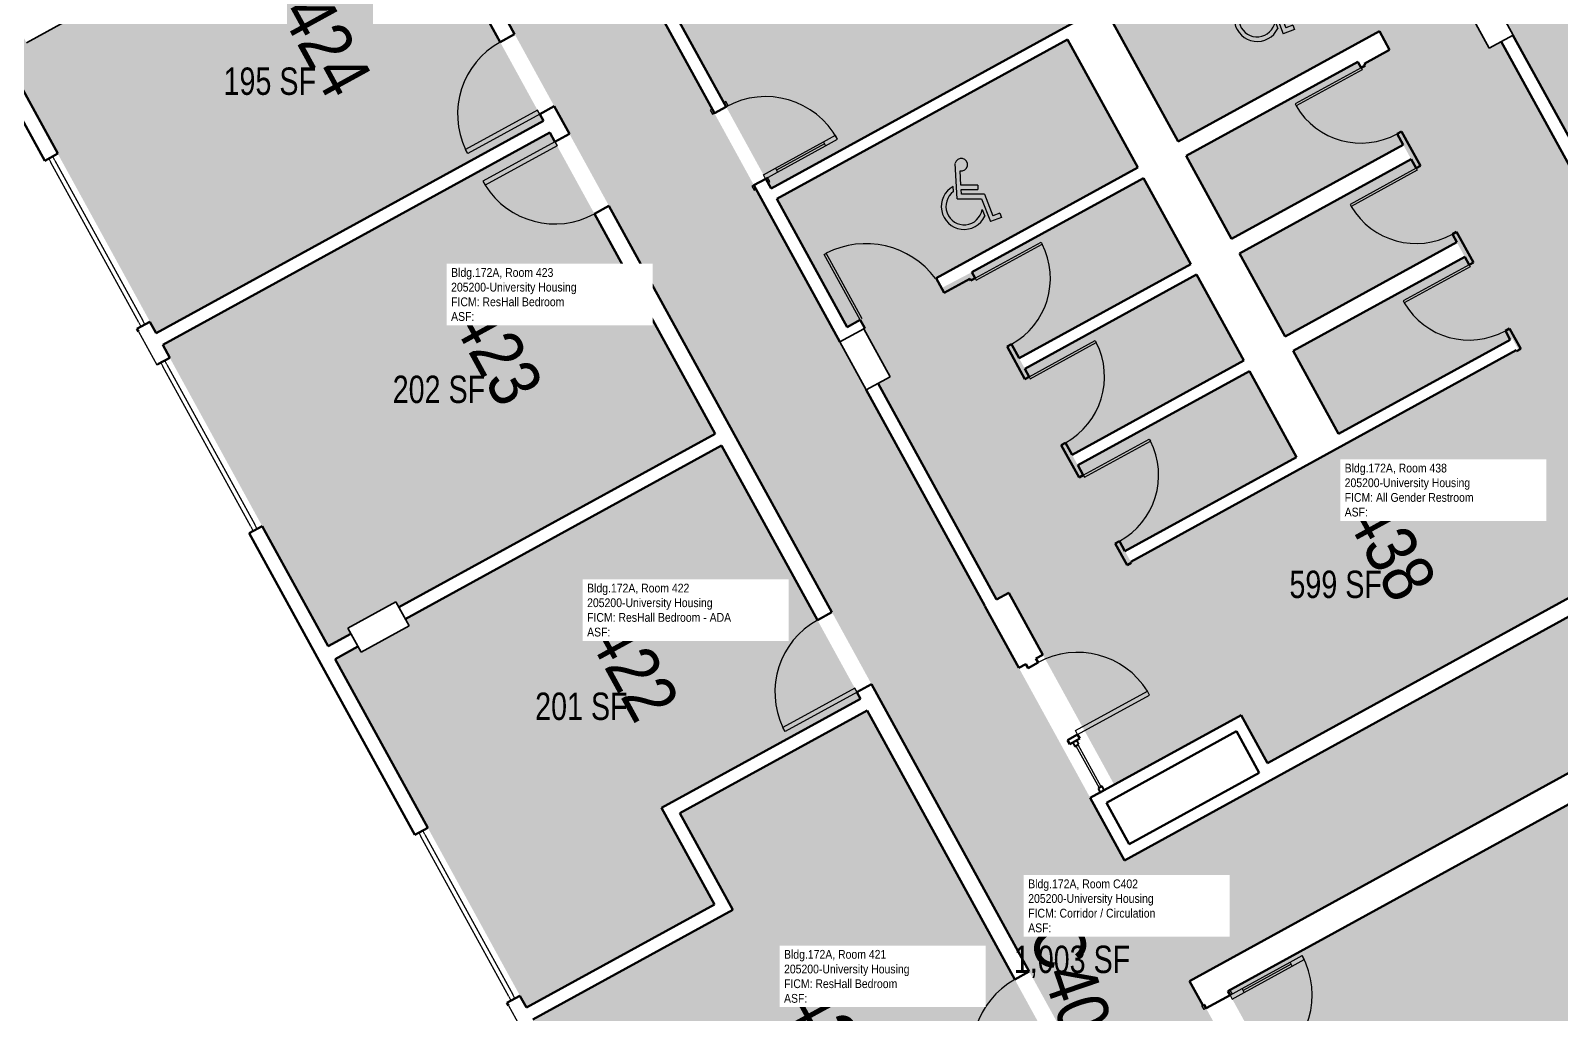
# Model space of a CAD drawing. Header units: inches. Extents: x 69231989 to 69233852, y 27661192 to 27663777.
# Drawn here: x 69232590 to 69233261, y 27661748 to 27662179 of the extents above; entities that cross this region are included whole.
import ezdxf
from ezdxf.enums import TextEntityAlignment as Align

# ---------------------------------------------------------------- set-up
doc = ezdxf.new("R2010")
doc.units = ezdxf.units.IN
doc.header["$LTSCALE"] = 100
doc.header["$MEASUREMENT"] = 0
doc.layers.get('0').update_dxf_attribs({"linetype": 'CONTINUOUS'})
for name, color, linetype in [('A-COLS', 5, 'CONTINUOUS'), ('A-DOOR', 2, 'CONTINUOUS'), ('A-GLAZ', 1, 'CONTINUOUS'), ('A-IDEN-ICON', 4, 'CONTINUOUS'), ('A-IDEN-RNUM', 7, 'CONTINUOUS'), ('A-IDEN-SNUM', 4, 'CONTINUOUS'), ('A-IDEN-VNUM', 4, 'CONTINUOUS'), ('A-WALL', 5, 'CONTINUOUS'), ('AREA-TEXT', 3, 'CONTINUOUS'), ('Rooms-Category-Color', 7, 'CONTINUOUS'), ('Rooms-College-Color', 7, 'CONTINUOUS'), ('Rooms-Department-Color', 7, 'CONTINUOUS'), ('Rooms-Division-Color', 7, 'CONTINUOUS'), ('Rooms-Information', 7, 'CONTINUOUS')]:
    doc.layers.add(name, color=color, linetype=linetype)
doc.styles.add('CP_AREA', font='arial.ttf', dxfattribs={"height": 15})
doc.styles.add('CP_ROOMSNUMBER', font='arial.ttf', dxfattribs={"height": 1})
doc.styles.add('CP_ROOMVNUMBER', font='arial.ttf', dxfattribs={"width": 0.85, "height": 0.075})

# ---------------------------------------------------------------- blocks, each defined once
blk = doc.blocks.new('CPHC')
for p, q in [((5.49, 8), (5.01, 15.77)), ((6.31, 11), (6.12, 14.1)), ((4.7, 9.57), (4.63, 10.7)), ((10, 11), (6.31, 11)), ((10, 11), (10, 10)), ((5.49, 8), (10.79, 8)), ((6.37, 10), (10, 10)), ((6.43, 9), (6.37, 10)), ((11.48, 9), (6.43, 9)), ((10.79, 8), (12.74, 2.99)), ((11.48, 9), (13.31, 4.28)), ((10.95, 5.66), (11.53, 4.17)), ((15.18, 3.93), (12.74, 2.99)), ((14.82, 4.87), (13.31, 4.28)), ((14.82, 4.87), (15.18, 3.93))]:
    blk.add_line(p, q)
for centre, radius, start, end in [((6.35, 15.46), 1.38, 260.2584, 166.6451), ((7, 6.3), 5, 118.3454, 334.8586), ((7, 6.3), 4, 125.1719, 350.8537)]:
    blk.add_arc(centre, radius, start, end)

msp = doc.modelspace()

# ---------------------------------------------------------------- hatches: boundary and pattern name
at = {"layer": 'Rooms-Category-Color', "true_color": 0xadadad}
for points in [[(69233297.85, 27661399.11), (69233195.27, 27661586.01), (69233165.35, 27661640.51), (69233103.89, 27661752.49), (69233103.36, 27661752.2), (69233097.58, 27661762.72), (69233103.37, 27661765.9), (69233376.01, 27661915.54), (69233381.38, 27661918.49), (69233387.15, 27661907.97), (69233387.04, 27661907.91), (69233475.68, 27661746.42), (69233478.24, 27661741.76), (69233478.24, 27661741.76), (69233479.69, 27661739.12), (69233574.05, 27661567.21), (69233581, 27661554.53), (69233633.72, 27661583.47), (69233617.82, 27661612.42), (69233617.84, 27661612.43), (69233587.6, 27661667.51), (69233500.45, 27661826.29), (69233436.95, 27661941.99), (69233349.79, 27662100.77), (69233286.04, 27662216.92), (69233210.73, 27662354.12), (69233134.09, 27662493.76), (69233081.48, 27662464.88), (69233087.62, 27662453.69), (69233084.99, 27662452.24), (69233103.4, 27662418.71), (69233106.05, 27662420.17), (69233115.91, 27662402.19), (69233134.35, 27662368.57), (69233134.35, 27662368.57), (69233172.68, 27662298.73), (69233170.04, 27662297.29), (69233188.45, 27662263.75), (69233191.08, 27662265.2), (69233192.4, 27662262.8), (69233192.39, 27662262.8), (69233239.34, 27662177.26), (69233291.26, 27662082.68), (69233291.53, 27662082.19), (69233291.53, 27662082.19), (69233306.45, 27662054.99), (69233337.21, 27661998.96), (69233337.48, 27661998.47), (69233338.77, 27661996.18), (69233352.51, 27661971.12), (69233288.97, 27661936.24), (69233288.97, 27661936.24), (69233133, 27661850.63), (69233069.11, 27661815.56), (69233055.34, 27661840.65), (69233053.6, 27661843.83), (69233051.06, 27661848.46), (69233023.07, 27661899.45), (69233007.9, 27661927.08), (69233007.91, 27661927.09), (69232938.1, 27662054.28), (69232910.29, 27662104.95), (69232798.1, 27662309.35), (69232745.45, 27662280.45), (69232822.17, 27662140.68), (69232897.47, 27662003.5), (69232961.22, 27661887.34), (69233048.04, 27661729.16), (69233196.6, 27661458.5), (69233196.63, 27661458.44), (69233198.68, 27661454.72), (69233228.1, 27661401.12), (69233228.1, 27661401.12), (69233232.9, 27661392.39), (69233245.1, 27661370.16)], [(69233330.03, 27661994.38), (69233298.73, 27662051.4), (69233295.66, 27662049.71), (69233281.01, 27662076.41), (69233286.38, 27662079.36), (69233234.19, 27662174.44), (69233228.9, 27662171.54), (69233217.36, 27662192.58), (69233216.87, 27662192.31), (69233214.08, 27662197.38), (69233219.86, 27662200.55), (69233189.78, 27662255.36), (69233062.49, 27662185.49), (69233092.57, 27662130.69), (69233180.77, 27662179.1), (69233185.28, 27662170.88), (69233174.17, 27662164.78), (69233174.59, 27662164.01), (69233172.73, 27662162.99), (69233171.28, 27662165.62), (69233096.06, 27662124.33), (69233116.03, 27662087.95), (69233191.25, 27662129.24), (69233194.74, 27662122.89), (69233119.52, 27662081.6), (69233139.48, 27662045.22), (69233214.71, 27662086.51), (69233218.2, 27662080.15), (69233142.97, 27662038.86), (69233162.94, 27662002.48), (69233239.1, 27662044.28), (69233241.62, 27662039.68), (69233209.13, 27662021.85), (69233103.39, 27661963.81), (69233103.63, 27661963.37), (69233071.83, 27661946.48), (69233069.3, 27661951.09), (69233144.53, 27661992.38), (69233123.84, 27662030.08), (69233048.61, 27661988.79), (69233046.08, 27661993.39), (69233121.31, 27662034.68), (69233100.63, 27662072.37), (69233025.4, 27662031.08), (69233022.87, 27662035.68), (69233098.1, 27662076.97), (69233077.41, 27662114.67), (69233002.18, 27662073.38), (69232988.93, 27662066.44), (69232986.55, 27662070.79), (69233074.88, 27662119.27), (69233044.08, 27662175.39), (69232916.7, 27662105.47), (69232947.5, 27662049.35), (69232953.19, 27662052.48), (69232955.26, 27662048.82), (69232954.88, 27662048.61), (69232966.42, 27662027.57), (69232961.07, 27662024.63), (69233013.06, 27661929.91), (69233018.42, 27661932.86), (69233033.56, 27661905.28), (69233064.6, 27661848.73), (69233120.27, 27661879.28), (69233131.81, 27661858.25), (69233283.18, 27661941.33), (69233271.65, 27661962.33)]]:
    msp.add_hatch(color=253, dxfattribs=at).paths.add_polyline_path(points)
at = {"layer": 'Rooms-Category-Color', "true_color": 0x728ef3}
for points in [[(69233014.4, 27662165.09), (69233072.32, 27662196.87), (69233014.24, 27662302.68), (69232966.13, 27662390.34), (69232807.99, 27662303.54), (69232914.17, 27662110.07)], [(69232744.26, 27662267.56), (69232671.24, 27662227.48), (69232626.5, 27662202.93), (69232624.33, 27662201.74), (69232624.31, 27662201.72), (69232622.94, 27662200.97), (69232605.64, 27662191.48), (69232608.97, 27662185.4), (69232587.93, 27662173.86), (69232584.6, 27662179.93), (69232574.63, 27662174.46), (69232644.77, 27662046.66), (69232814.4, 27662139.76)], [(69232889.7, 27662002.59), (69232817.23, 27662134.61), (69232647.6, 27662041.51), (69232720.07, 27661909.48), (69232730.04, 27661914.95), (69232730.09, 27661914.98), (69232728.78, 27661917.37), (69232746.92, 27661927.33), (69232749.77, 27661928.89), (69232751.08, 27661926.5)], [(69232953.45, 27661886.42), (69232892.52, 27661997.43), (69232753.91, 27661921.35), (69232755.54, 27661918.37), (69232734.56, 27661906.85), (69232734.5, 27661906.82), (69232733.17, 27661909.26), (69232723.2, 27661903.78), (69232807.03, 27661751.04), (69232889.45, 27661796.28), (69232866.25, 27661838.56)], [(69233376.52, 27661902.14), (69233114.41, 27661758.27), (69233173.34, 27661650.89), (69233278.32, 27661459.64), (69233540.43, 27661603.52), (69233467.78, 27661735.89)], [(69233040.28, 27661728.24), (69232956.28, 27661881.27), (69232874.23, 27661836.24), (69232897.43, 27661793.96), (69232809.86, 27661745.89), (69232870.65, 27661635.14), (69232880.62, 27661640.61), (69232879.33, 27661642.96), (69232897.52, 27661652.94), (69232900.37, 27661654.5), (69232901.66, 27661652.16)]]:
    msp.add_hatch(color=171, dxfattribs=at).paths.add_polyline_path(points)
at = {"layer": 'Rooms-College-Color', "true_color": 0xadadad}
for points in [[(69233297.85, 27661399.11), (69233195.27, 27661586.01), (69233165.35, 27661640.51), (69233103.89, 27661752.49), (69233103.36, 27661752.2), (69233097.58, 27661762.72), (69233103.37, 27661765.9), (69233376.01, 27661915.54), (69233381.38, 27661918.49), (69233387.15, 27661907.97), (69233387.04, 27661907.91), (69233475.68, 27661746.42), (69233478.24, 27661741.76), (69233478.24, 27661741.76), (69233479.69, 27661739.12), (69233574.05, 27661567.21), (69233581, 27661554.53), (69233633.72, 27661583.47), (69233617.82, 27661612.42), (69233617.84, 27661612.43), (69233587.6, 27661667.51), (69233500.45, 27661826.29), (69233436.95, 27661941.99), (69233349.79, 27662100.77), (69233286.04, 27662216.92), (69233210.73, 27662354.12), (69233134.09, 27662493.76), (69233081.48, 27662464.88), (69233087.62, 27662453.69), (69233084.99, 27662452.24), (69233103.4, 27662418.71), (69233106.05, 27662420.17), (69233115.91, 27662402.19), (69233134.35, 27662368.57), (69233134.35, 27662368.57), (69233172.68, 27662298.73), (69233170.04, 27662297.29), (69233188.45, 27662263.75), (69233191.08, 27662265.2), (69233192.4, 27662262.8), (69233192.39, 27662262.8), (69233239.34, 27662177.26), (69233291.26, 27662082.68), (69233291.53, 27662082.19), (69233291.53, 27662082.19), (69233306.45, 27662054.99), (69233337.21, 27661998.96), (69233337.48, 27661998.47), (69233338.77, 27661996.18), (69233352.51, 27661971.12), (69233288.97, 27661936.24), (69233288.97, 27661936.24), (69233133, 27661850.63), (69233069.11, 27661815.56), (69233055.34, 27661840.65), (69233053.6, 27661843.83), (69233051.06, 27661848.46), (69233023.07, 27661899.45), (69233007.9, 27661927.08), (69233007.91, 27661927.09), (69232938.1, 27662054.28), (69232910.29, 27662104.95), (69232798.1, 27662309.35), (69232745.45, 27662280.45), (69232822.17, 27662140.68), (69232897.47, 27662003.5), (69232961.22, 27661887.34), (69233048.04, 27661729.16), (69233196.6, 27661458.5), (69233196.63, 27661458.44), (69233198.68, 27661454.72), (69233228.1, 27661401.12), (69233228.1, 27661401.12), (69233232.9, 27661392.39), (69233245.1, 27661370.16)], [(69233014.4, 27662165.09), (69233072.32, 27662196.87), (69233014.24, 27662302.68), (69232966.13, 27662390.34), (69232807.99, 27662303.54), (69232914.17, 27662110.07)], [(69232744.26, 27662267.56), (69232671.24, 27662227.48), (69232626.5, 27662202.93), (69232624.33, 27662201.74), (69232624.31, 27662201.72), (69232622.94, 27662200.97), (69232605.64, 27662191.48), (69232608.97, 27662185.4), (69232587.93, 27662173.86), (69232584.6, 27662179.93), (69232574.63, 27662174.46), (69232644.77, 27662046.66), (69232814.4, 27662139.76)], [(69233330.03, 27661994.38), (69233298.73, 27662051.4), (69233295.66, 27662049.71), (69233281.01, 27662076.41), (69233286.38, 27662079.36), (69233234.19, 27662174.44), (69233228.9, 27662171.54), (69233217.36, 27662192.58), (69233216.87, 27662192.31), (69233214.08, 27662197.38), (69233219.86, 27662200.55), (69233189.78, 27662255.36), (69233062.49, 27662185.49), (69233092.57, 27662130.69), (69233180.77, 27662179.1), (69233185.28, 27662170.88), (69233174.17, 27662164.78), (69233174.59, 27662164.01), (69233172.73, 27662162.99), (69233171.28, 27662165.62), (69233096.06, 27662124.33), (69233116.03, 27662087.95), (69233191.25, 27662129.24), (69233194.74, 27662122.89), (69233119.52, 27662081.6), (69233139.48, 27662045.22), (69233214.71, 27662086.51), (69233218.2, 27662080.15), (69233142.97, 27662038.86), (69233162.94, 27662002.48), (69233239.1, 27662044.28), (69233241.62, 27662039.68), (69233209.13, 27662021.85), (69233103.39, 27661963.81), (69233103.63, 27661963.37), (69233071.83, 27661946.48), (69233069.3, 27661951.09), (69233144.53, 27661992.38), (69233123.84, 27662030.08), (69233048.61, 27661988.79), (69233046.08, 27661993.39), (69233121.31, 27662034.68), (69233100.63, 27662072.37), (69233025.4, 27662031.08), (69233022.87, 27662035.68), (69233098.1, 27662076.97), (69233077.41, 27662114.67), (69233002.18, 27662073.38), (69232988.93, 27662066.44), (69232986.55, 27662070.79), (69233074.88, 27662119.27), (69233044.08, 27662175.39), (69232916.7, 27662105.47), (69232947.5, 27662049.35), (69232953.19, 27662052.48), (69232955.26, 27662048.82), (69232954.88, 27662048.61), (69232966.42, 27662027.57), (69232961.07, 27662024.63), (69233013.06, 27661929.91), (69233018.42, 27661932.86), (69233033.56, 27661905.28), (69233064.6, 27661848.73), (69233120.27, 27661879.28), (69233131.81, 27661858.25), (69233283.18, 27661941.33), (69233271.65, 27661962.33)], [(69232889.7, 27662002.59), (69232817.23, 27662134.61), (69232647.6, 27662041.51), (69232720.07, 27661909.48), (69232730.04, 27661914.95), (69232730.09, 27661914.98), (69232728.78, 27661917.37), (69232746.92, 27661927.33), (69232749.77, 27661928.89), (69232751.08, 27661926.5)], [(69232953.45, 27661886.42), (69232892.52, 27661997.43), (69232753.91, 27661921.35), (69232755.54, 27661918.37), (69232734.56, 27661906.85), (69232734.5, 27661906.82), (69232733.17, 27661909.26), (69232723.2, 27661903.78), (69232807.03, 27661751.04), (69232889.45, 27661796.28), (69232866.25, 27661838.56)], [(69233376.52, 27661902.14), (69233114.41, 27661758.27), (69233173.34, 27661650.89), (69233278.32, 27661459.64), (69233540.43, 27661603.52), (69233467.78, 27661735.89)], [(69233040.28, 27661728.24), (69232956.28, 27661881.27), (69232874.23, 27661836.24), (69232897.43, 27661793.96), (69232809.86, 27661745.89), (69232870.65, 27661635.14), (69232880.62, 27661640.61), (69232879.33, 27661642.96), (69232897.52, 27661652.94), (69232900.37, 27661654.5), (69232901.66, 27661652.16)]]:
    msp.add_hatch(color=253, dxfattribs=at).paths.add_polyline_path(points)
at = {"layer": 'Rooms-Department-Color', "true_color": 0xacacac}
for points in [[(69233297.85, 27661399.11), (69233195.27, 27661586.01), (69233165.35, 27661640.51), (69233103.89, 27661752.49), (69233103.36, 27661752.2), (69233097.58, 27661762.72), (69233103.37, 27661765.9), (69233376.01, 27661915.54), (69233381.38, 27661918.49), (69233387.15, 27661907.97), (69233387.04, 27661907.91), (69233475.68, 27661746.42), (69233478.24, 27661741.76), (69233478.24, 27661741.76), (69233479.69, 27661739.12), (69233574.05, 27661567.21), (69233581, 27661554.53), (69233633.72, 27661583.47), (69233617.82, 27661612.42), (69233617.84, 27661612.43), (69233587.6, 27661667.51), (69233500.45, 27661826.29), (69233436.95, 27661941.99), (69233349.79, 27662100.77), (69233286.04, 27662216.92), (69233210.73, 27662354.12), (69233134.09, 27662493.76), (69233081.48, 27662464.88), (69233087.62, 27662453.69), (69233084.99, 27662452.24), (69233103.4, 27662418.71), (69233106.05, 27662420.17), (69233115.91, 27662402.19), (69233134.35, 27662368.57), (69233134.35, 27662368.57), (69233172.68, 27662298.73), (69233170.04, 27662297.29), (69233188.45, 27662263.75), (69233191.08, 27662265.2), (69233192.4, 27662262.8), (69233192.39, 27662262.8), (69233239.34, 27662177.26), (69233291.26, 27662082.68), (69233291.53, 27662082.19), (69233291.53, 27662082.19), (69233306.45, 27662054.99), (69233337.21, 27661998.96), (69233337.48, 27661998.47), (69233338.77, 27661996.18), (69233352.51, 27661971.12), (69233288.97, 27661936.24), (69233288.97, 27661936.24), (69233133, 27661850.63), (69233069.11, 27661815.56), (69233055.34, 27661840.65), (69233053.6, 27661843.83), (69233051.06, 27661848.46), (69233023.07, 27661899.45), (69233007.9, 27661927.08), (69233007.91, 27661927.09), (69232938.1, 27662054.28), (69232910.29, 27662104.95), (69232798.1, 27662309.35), (69232745.45, 27662280.45), (69232822.17, 27662140.68), (69232897.47, 27662003.5), (69232961.22, 27661887.34), (69233048.04, 27661729.16), (69233196.6, 27661458.5), (69233196.63, 27661458.44), (69233198.68, 27661454.72), (69233228.1, 27661401.12), (69233228.1, 27661401.12), (69233232.9, 27661392.39), (69233245.1, 27661370.16)], [(69233330.03, 27661994.38), (69233298.73, 27662051.4), (69233295.66, 27662049.71), (69233281.01, 27662076.41), (69233286.38, 27662079.36), (69233234.19, 27662174.44), (69233228.9, 27662171.54), (69233217.36, 27662192.58), (69233216.87, 27662192.31), (69233214.08, 27662197.38), (69233219.86, 27662200.55), (69233189.78, 27662255.36), (69233062.49, 27662185.49), (69233092.57, 27662130.69), (69233180.77, 27662179.1), (69233185.28, 27662170.88), (69233174.17, 27662164.78), (69233174.59, 27662164.01), (69233172.73, 27662162.99), (69233171.28, 27662165.62), (69233096.06, 27662124.33), (69233116.03, 27662087.95), (69233191.25, 27662129.24), (69233194.74, 27662122.89), (69233119.52, 27662081.6), (69233139.48, 27662045.22), (69233214.71, 27662086.51), (69233218.2, 27662080.15), (69233142.97, 27662038.86), (69233162.94, 27662002.48), (69233239.1, 27662044.28), (69233241.62, 27662039.68), (69233209.13, 27662021.85), (69233103.39, 27661963.81), (69233103.63, 27661963.37), (69233071.83, 27661946.48), (69233069.3, 27661951.09), (69233144.53, 27661992.38), (69233123.84, 27662030.08), (69233048.61, 27661988.79), (69233046.08, 27661993.39), (69233121.31, 27662034.68), (69233100.63, 27662072.37), (69233025.4, 27662031.08), (69233022.87, 27662035.68), (69233098.1, 27662076.97), (69233077.41, 27662114.67), (69233002.18, 27662073.38), (69232988.93, 27662066.44), (69232986.55, 27662070.79), (69233074.88, 27662119.27), (69233044.08, 27662175.39), (69232916.7, 27662105.47), (69232947.5, 27662049.35), (69232953.19, 27662052.48), (69232955.26, 27662048.82), (69232954.88, 27662048.61), (69232966.42, 27662027.57), (69232961.07, 27662024.63), (69233013.06, 27661929.91), (69233018.42, 27661932.86), (69233033.56, 27661905.28), (69233064.6, 27661848.73), (69233120.27, 27661879.28), (69233131.81, 27661858.25), (69233283.18, 27661941.33), (69233271.65, 27661962.33)]]:
    msp.add_hatch(color=253, dxfattribs=at).paths.add_polyline_path(points)
at = {"layer": 'Rooms-Department-Color', "true_color": 0x604aed}
for points in [[(69233014.4, 27662165.09), (69233072.32, 27662196.87), (69233014.24, 27662302.68), (69232966.13, 27662390.34), (69232807.99, 27662303.54), (69232914.17, 27662110.07)], [(69232744.26, 27662267.56), (69232671.24, 27662227.48), (69232626.5, 27662202.93), (69232624.33, 27662201.74), (69232624.31, 27662201.72), (69232622.94, 27662200.97), (69232605.64, 27662191.48), (69232608.97, 27662185.4), (69232587.93, 27662173.86), (69232584.6, 27662179.93), (69232574.63, 27662174.46), (69232644.77, 27662046.66), (69232814.4, 27662139.76)], [(69232889.7, 27662002.59), (69232817.23, 27662134.61), (69232647.6, 27662041.51), (69232720.07, 27661909.48), (69232730.04, 27661914.95), (69232730.09, 27661914.98), (69232728.78, 27661917.37), (69232746.92, 27661927.33), (69232749.77, 27661928.89), (69232751.08, 27661926.5)], [(69232953.45, 27661886.42), (69232892.52, 27661997.43), (69232753.91, 27661921.35), (69232755.54, 27661918.37), (69232734.56, 27661906.85), (69232734.5, 27661906.82), (69232733.17, 27661909.26), (69232723.2, 27661903.78), (69232807.03, 27661751.04), (69232889.45, 27661796.28), (69232866.25, 27661838.56)], [(69233376.52, 27661902.14), (69233114.41, 27661758.27), (69233173.34, 27661650.89), (69233278.32, 27661459.64), (69233540.43, 27661603.52), (69233467.78, 27661735.89)], [(69233040.28, 27661728.24), (69232956.28, 27661881.27), (69232874.23, 27661836.24), (69232897.43, 27661793.96), (69232809.86, 27661745.89), (69232870.65, 27661635.14), (69232880.62, 27661640.61), (69232879.33, 27661642.96), (69232897.52, 27661652.94), (69232900.37, 27661654.5), (69232901.66, 27661652.16)]]:
    msp.add_hatch(color=173, dxfattribs=at).paths.add_polyline_path(points)
at = {"layer": 'Rooms-Division-Color', "true_color": 0xadadad}
for points in [[(69233297.85, 27661399.11), (69233195.27, 27661586.01), (69233165.35, 27661640.51), (69233103.89, 27661752.49), (69233103.36, 27661752.2), (69233097.58, 27661762.72), (69233103.37, 27661765.9), (69233376.01, 27661915.54), (69233381.38, 27661918.49), (69233387.15, 27661907.97), (69233387.04, 27661907.91), (69233475.68, 27661746.42), (69233478.24, 27661741.76), (69233478.24, 27661741.76), (69233479.69, 27661739.12), (69233574.05, 27661567.21), (69233581, 27661554.53), (69233633.72, 27661583.47), (69233617.82, 27661612.42), (69233617.84, 27661612.43), (69233587.6, 27661667.51), (69233500.45, 27661826.29), (69233436.95, 27661941.99), (69233349.79, 27662100.77), (69233286.04, 27662216.92), (69233210.73, 27662354.12), (69233134.09, 27662493.76), (69233081.48, 27662464.88), (69233087.62, 27662453.69), (69233084.99, 27662452.24), (69233103.4, 27662418.71), (69233106.05, 27662420.17), (69233115.91, 27662402.19), (69233134.35, 27662368.57), (69233134.35, 27662368.57), (69233172.68, 27662298.73), (69233170.04, 27662297.29), (69233188.45, 27662263.75), (69233191.08, 27662265.2), (69233192.4, 27662262.8), (69233192.39, 27662262.8), (69233239.34, 27662177.26), (69233291.26, 27662082.68), (69233291.53, 27662082.19), (69233291.53, 27662082.19), (69233306.45, 27662054.99), (69233337.21, 27661998.96), (69233337.48, 27661998.47), (69233338.77, 27661996.18), (69233352.51, 27661971.12), (69233288.97, 27661936.24), (69233288.97, 27661936.24), (69233133, 27661850.63), (69233069.11, 27661815.56), (69233055.34, 27661840.65), (69233053.6, 27661843.83), (69233051.06, 27661848.46), (69233023.07, 27661899.45), (69233007.9, 27661927.08), (69233007.91, 27661927.09), (69232938.1, 27662054.28), (69232910.29, 27662104.95), (69232798.1, 27662309.35), (69232745.45, 27662280.45), (69232822.17, 27662140.68), (69232897.47, 27662003.5), (69232961.22, 27661887.34), (69233048.04, 27661729.16), (69233196.6, 27661458.5), (69233196.63, 27661458.44), (69233198.68, 27661454.72), (69233228.1, 27661401.12), (69233228.1, 27661401.12), (69233232.9, 27661392.39), (69233245.1, 27661370.16)], [(69233330.03, 27661994.38), (69233298.73, 27662051.4), (69233295.66, 27662049.71), (69233281.01, 27662076.41), (69233286.38, 27662079.36), (69233234.19, 27662174.44), (69233228.9, 27662171.54), (69233217.36, 27662192.58), (69233216.87, 27662192.31), (69233214.08, 27662197.38), (69233219.86, 27662200.55), (69233189.78, 27662255.36), (69233062.49, 27662185.49), (69233092.57, 27662130.69), (69233180.77, 27662179.1), (69233185.28, 27662170.88), (69233174.17, 27662164.78), (69233174.59, 27662164.01), (69233172.73, 27662162.99), (69233171.28, 27662165.62), (69233096.06, 27662124.33), (69233116.03, 27662087.95), (69233191.25, 27662129.24), (69233194.74, 27662122.89), (69233119.52, 27662081.6), (69233139.48, 27662045.22), (69233214.71, 27662086.51), (69233218.2, 27662080.15), (69233142.97, 27662038.86), (69233162.94, 27662002.48), (69233239.1, 27662044.28), (69233241.62, 27662039.68), (69233209.13, 27662021.85), (69233103.39, 27661963.81), (69233103.63, 27661963.37), (69233071.83, 27661946.48), (69233069.3, 27661951.09), (69233144.53, 27661992.38), (69233123.84, 27662030.08), (69233048.61, 27661988.79), (69233046.08, 27661993.39), (69233121.31, 27662034.68), (69233100.63, 27662072.37), (69233025.4, 27662031.08), (69233022.87, 27662035.68), (69233098.1, 27662076.97), (69233077.41, 27662114.67), (69233002.18, 27662073.38), (69232988.93, 27662066.44), (69232986.55, 27662070.79), (69233074.88, 27662119.27), (69233044.08, 27662175.39), (69232916.7, 27662105.47), (69232947.5, 27662049.35), (69232953.19, 27662052.48), (69232955.26, 27662048.82), (69232954.88, 27662048.61), (69232966.42, 27662027.57), (69232961.07, 27662024.63), (69233013.06, 27661929.91), (69233018.42, 27661932.86), (69233033.56, 27661905.28), (69233064.6, 27661848.73), (69233120.27, 27661879.28), (69233131.81, 27661858.25), (69233283.18, 27661941.33), (69233271.65, 27661962.33)]]:
    msp.add_hatch(color=253, dxfattribs=at).paths.add_polyline_path(points)
at = {"layer": 'Rooms-Division-Color', "true_color": 0x604aed}
for points in [[(69233014.4, 27662165.09), (69233072.32, 27662196.87), (69233014.24, 27662302.68), (69232966.13, 27662390.34), (69232807.99, 27662303.54), (69232914.17, 27662110.07)], [(69232744.26, 27662267.56), (69232671.24, 27662227.48), (69232626.5, 27662202.93), (69232624.33, 27662201.74), (69232624.31, 27662201.72), (69232622.94, 27662200.97), (69232605.64, 27662191.48), (69232608.97, 27662185.4), (69232587.93, 27662173.86), (69232584.6, 27662179.93), (69232574.63, 27662174.46), (69232644.77, 27662046.66), (69232814.4, 27662139.76)], [(69232889.7, 27662002.59), (69232817.23, 27662134.61), (69232647.6, 27662041.51), (69232720.07, 27661909.48), (69232730.04, 27661914.95), (69232730.09, 27661914.98), (69232728.78, 27661917.37), (69232746.92, 27661927.33), (69232749.77, 27661928.89), (69232751.08, 27661926.5)], [(69232953.45, 27661886.42), (69232892.52, 27661997.43), (69232753.91, 27661921.35), (69232755.54, 27661918.37), (69232734.56, 27661906.85), (69232734.5, 27661906.82), (69232733.17, 27661909.26), (69232723.2, 27661903.78), (69232807.03, 27661751.04), (69232889.45, 27661796.28), (69232866.25, 27661838.56)], [(69233376.52, 27661902.14), (69233114.41, 27661758.27), (69233173.34, 27661650.89), (69233278.32, 27661459.64), (69233540.43, 27661603.52), (69233467.78, 27661735.89)], [(69233040.28, 27661728.24), (69232956.28, 27661881.27), (69232874.23, 27661836.24), (69232897.43, 27661793.96), (69232809.86, 27661745.89), (69232870.65, 27661635.14), (69232880.62, 27661640.61), (69232879.33, 27661642.96), (69232897.52, 27661652.94), (69232900.37, 27661654.5), (69232901.66, 27661652.16)]]:
    msp.add_hatch(color=173, dxfattribs=at).paths.add_polyline_path(points)

# ---------------------------------------------------------------- linework, layer by layer
at = {"layer": 'A-COLS', "lineweight": 35}
for p, q in [((69233227.88, 27662198.35), (69233239.42, 27662177.31)), ((69233228.9, 27662171.54), (69233217.36, 27662192.58)), ((69232608.97, 27662185.4), (69232587.93, 27662173.86)), ((69233239.42, 27662177.31), (69233228.9, 27662171.54)), ((69232944.36, 27662042.84), (69232954.88, 27662048.61)), ((69232954.88, 27662048.61), (69232966.42, 27662027.57)), ((69232955.9, 27662021.8), (69232944.36, 27662042.84)), ((69232966.42, 27662027.57), (69232955.9, 27662021.8)), ((69232728.73, 27661917.34), (69232749.77, 27661928.89)), ((69232749.77, 27661928.89), (69232755.54, 27661918.37)), ((69232734.5, 27661906.82), (69232728.73, 27661917.34)), ((69232755.54, 27661918.37), (69232734.5, 27661906.82))]:
    msp.add_line(p, q, dxfattribs=at)
at = {"layer": 'A-DOOR'}
for p, q in [((69233172.73, 27662162.99), (69233143.81, 27662147.12)), ((69233173.21, 27662162.12), (69233144.29, 27662146.24)), ((69233172.73, 27662162.99), (69233173.21, 27662162.12)), ((69232894.41, 27662148.14), (69232893.54, 27662147.66)), ((69232895.38, 27662146.38), (69232894.41, 27662148.14)), ((69232811.85, 27662144.42), (69232780.34, 27662127.12)), ((69232812.81, 27662142.66), (69232781.3, 27662125.37)), ((69232812.81, 27662142.66), (69232811.85, 27662144.42)), ((69232888.39, 27662144.83), (69232887.51, 27662144.35)), ((69232887.51, 27662144.35), (69232888.47, 27662142.59)), ((69232888.47, 27662142.59), (69232889.35, 27662143.08)), ((69232894.5, 27662145.9), (69232895.38, 27662146.38)), ((69233143.81, 27662147.12), (69233144.29, 27662146.24)), ((69232819.45, 27662130.56), (69232787.94, 27662113.26)), ((69232820.42, 27662128.81), (69232788.91, 27662111.51)), ((69232819.45, 27662130.56), (69232820.42, 27662128.81)), ((69232916.12, 27662118.98), (69232937.16, 27662130.53)), ((69232937.64, 27662129.66), (69232916.6, 27662118.11)), ((69232917.08, 27662117.23), (69232938.12, 27662128.78)), ((69232937.16, 27662130.53), (69232942.42, 27662133.42)), ((69232937.16, 27662130.53), (69232938.12, 27662128.78)), ((69232938.12, 27662128.78), (69232943.38, 27662131.67)), ((69232943.38, 27662131.67), (69232942.42, 27662133.42)), ((69232781.3, 27662125.37), (69232780.34, 27662127.12)), ((69232910.86, 27662116.1), (69232916.12, 27662118.98)), ((69232911.82, 27662114.34), (69232910.86, 27662116.1)), ((69232911.82, 27662114.34), (69232917.08, 27662117.23)), ((69232912.7, 27662114.82), (69232911.82, 27662114.34)), ((69232913.66, 27662113.07), (69232912.7, 27662114.82)), ((69232916.12, 27662118.98), (69232917.08, 27662117.23)), ((69233196.9, 27662118.94), (69233167.99, 27662103.07)), ((69233197.39, 27662118.06), (69233168.47, 27662102.19)), ((69233196.9, 27662118.94), (69233197.39, 27662118.06)), ((69232787.94, 27662113.26), (69232788.91, 27662111.51)), ((69232906.67, 27662111.52), (69232905.79, 27662111.04)), ((69232905.79, 27662111.04), (69232906.76, 27662109.28)), ((69232906.76, 27662109.28), (69232907.63, 27662109.76)), ((69232912.78, 27662112.59), (69232913.66, 27662113.07)), ((69233167.99, 27662103.07), (69233168.47, 27662102.19)), ((69232937.49, 27662081.2), (69232938.36, 27662081.68)), ((69232953.24, 27662052.5), (69232937.49, 27662081.2)), ((69232954.12, 27662052.98), (69232938.36, 27662081.68)), ((69233003.62, 27662070.75), (69233032.54, 27662086.62)), ((69233004.11, 27662069.87), (69233033.02, 27662085.74)), ((69233032.54, 27662086.62), (69233033.02, 27662085.74)), ((69233220.12, 27662076.64), (69233191.21, 27662060.77)), ((69233220.6, 27662075.77), (69233191.69, 27662059.9)), ((69233220.12, 27662076.64), (69233220.6, 27662075.77)), ((69233003.62, 27662070.75), (69233004.11, 27662069.87)), ((69233191.21, 27662060.77), (69233191.69, 27662059.9)), ((69233027.32, 27662027.57), (69233056.24, 27662043.44)), ((69233027.8, 27662026.7), (69233056.72, 27662042.57)), ((69233056.24, 27662043.44), (69233056.72, 27662042.57)), ((69233027.32, 27662027.57), (69233027.8, 27662026.7)), ((69233051.02, 27661984.4), (69233079.93, 27662000.27)), ((69233079.93, 27662000.27), (69233080.42, 27661999.39)), ((69233051.5, 27661983.52), (69233080.42, 27661999.39)), ((69233051.02, 27661984.4), (69233051.5, 27661983.52)), ((69232950.9, 27661891.08), (69232919.39, 27661873.78)), ((69232951.86, 27661889.33), (69232920.35, 27661872.03)), ((69232951.86, 27661889.33), (69232950.9, 27661891.08)), ((69233047.58, 27661872.49), (69233079.1, 27661889.77)), ((69233048.55, 27661870.74), (69233080.07, 27661888.01)), ((69233080.07, 27661888.01), (69233079.1, 27661889.77)), ((69232920.35, 27661872.03), (69232919.39, 27661873.78)), ((69233048.55, 27661870.74), (69233047.58, 27661872.49)), ((69233141.66, 27661770.97), (69233146.92, 27661773.85)), ((69233142.62, 27661769.21), (69233147.88, 27661772.1)), ((69233146.92, 27661773.85), (69233147.88, 27661772.1)), ((69233120.62, 27661759.42), (69233141.66, 27661770.97)), ((69233142.14, 27661770.09), (69233121.1, 27661758.54)), ((69233121.58, 27661757.67), (69233142.62, 27661769.21)), ((69233142.62, 27661769.21), (69233141.66, 27661770.97)), ((69233115.28, 27661758.75), (69233116.24, 27661757.01)), ((69233115.36, 27661756.53), (69233120.62, 27661759.42)), ((69233121.58, 27661757.67), (69233120.62, 27661759.42)), ((69233103, 27661752.03), (69233103.76, 27661752.45)), ((69233103.96, 27661750.28), (69233103, 27661752.03)), ((69233116.24, 27661757.01), (69233115.36, 27661756.53)), ((69233115.36, 27661756.53), (69233116.32, 27661754.78)), ((69233116.32, 27661754.78), (69233121.58, 27661757.67)), ((69233104.84, 27661750.76), (69233103.96, 27661750.28))]:
    msp.add_line(p, q, dxfattribs=at)
at = {"layer": 'A-DOOR', "lineweight": 25}
for centre, radius, start, end in [((69232812.81, 27662142.66), 36, 118.76132, 205.57658), ((69232911.82, 27662114.34), 36, 28.76132, 118.76132), ((69233172.73, 27662162.99), 33, 210.49782, 298.76132), ((69232819.45, 27662130.56), 36, 211.94606, 298.76132), ((69233196.9, 27662118.94), 33, 210.49782, 298.76132), ((69232955.77, 27662047.9), 38, 36.70856, 117.25336), ((69233003.62, 27662070.75), 33, 298.76132, 27.02482), ((69232955.77, 27662047.9), 38, 28.76132, 29.98222), ((69233220.12, 27662076.64), 33, 210.49782, 298.76132), ((69233027.32, 27662027.57), 33, 298.76132, 27.02482), ((69233051.02, 27661984.4), 33, 298.76132, 27.02482), ((69232951.86, 27661889.33), 36, 118.76132, 205.57658), ((69233048.55, 27661870.74), 36, 31.91129, 118.72655), ((69233115.36, 27661756.53), 36, 298.76132, 28.76132), ((69233038.35, 27661731.75), 36, 118.76132, 205.57658)]:
    msp.add_arc(centre, radius, start, end, dxfattribs=at)
at = {"layer": 'A-GLAZ'}
for p, q in [((69232597.65, 27662123.17), (69232598.61, 27662121.42)), ((69232608.23, 27662103.89), (69232598.61, 27662121.42)), ((69232600.36, 27662122.38), (69232599.4, 27662124.13)), ((69232600.36, 27662122.38), (69232609.98, 27662104.85)), ((69232627.48, 27662068.82), (69232608.23, 27662103.89)), ((69232609.98, 27662104.85), (69232629.23, 27662069.78)), ((69232637.1, 27662051.29), (69232627.48, 27662068.82)), ((69232629.23, 27662069.78), (69232638.85, 27662052.25)), ((69232637.1, 27662051.29), (69232638.06, 27662049.53)), ((69232639.82, 27662050.5), (69232638.85, 27662052.25)), ((69232646.72, 27662033.75), (69232647.69, 27662032)), ((69232649.44, 27662032.96), (69232648.48, 27662034.72)), ((69232657.31, 27662014.47), (69232647.69, 27662032)), ((69232649.44, 27662032.96), (69232659.06, 27662015.43)), ((69232676.56, 27661979.4), (69232657.31, 27662014.47)), ((69232659.06, 27662015.43), (69232678.31, 27661980.36)), ((69232678.31, 27661980.36), (69232687.93, 27661962.83)), ((69232686.18, 27661961.87), (69232676.56, 27661979.4)), ((69232686.18, 27661961.87), (69232687.14, 27661960.12)), ((69232688.89, 27661961.08), (69232687.93, 27661962.83)), ((69233048.71, 27661866.25), (69233047.83, 27661865.77)), ((69233047.83, 27661865.77), (69233057.94, 27661847.35)), ((69233058.82, 27661847.83), (69233048.71, 27661866.25)), ((69233057.94, 27661847.35), (69233058.82, 27661847.83)), ((69232759.79, 27661827.75), (69232760.76, 27661826)), ((69232770.38, 27661808.47), (69232760.76, 27661826)), ((69232762.51, 27661826.96), (69232761.55, 27661828.72)), ((69232762.51, 27661826.96), (69232772.13, 27661809.43)), ((69232789.62, 27661773.4), (69232770.38, 27661808.47)), ((69232772.13, 27661809.43), (69232791.38, 27661774.36)), ((69232799.25, 27661755.87), (69232789.62, 27661773.4)), ((69232791.38, 27661774.36), (69232801, 27661756.83)), ((69232799.25, 27661755.87), (69232800.21, 27661754.12)), ((69232801.96, 27661755.08), (69232801, 27661756.83))]:
    msp.add_line(p, q, dxfattribs=at)
at = {"layer": 'A-GLAZ', "lineweight": 40, "extrusion": (0, 0, -1)}
for p, q in [((69233048.18, 27661868.25), (69233046.43, 27661867.28)), ((69233046.43, 27661867.28), (69233047.39, 27661865.53)), ((69233047.39, 27661865.53), (69233049.14, 27661866.49)), ((69233049.14, 27661866.49), (69233048.18, 27661868.25)), ((69233059.25, 27661848.07), (69233057.5, 27661847.11)), ((69233057.5, 27661847.11), (69233058.46, 27661845.36)), ((69233058.46, 27661845.36), (69233060.22, 27661846.32)), ((69233060.22, 27661846.32), (69233059.25, 27661848.07))]:
    msp.add_line(p, q, dxfattribs=at)
at = {"layer": 'A-WALL', "lineweight": 50}
for p, q in [((69232798.02, 27662309.48), (69232889.36, 27662143.08)), ((69232894.51, 27662145.91), (69232807.99, 27662303.54)), ((69232801.82, 27662177.75), (69232745.38, 27662280.58)), ((69232744.26, 27662267.56), (69232795.47, 27662174.26)), ((69233072.32, 27662196.87), (69232914.17, 27662110.07)), ((69232563.16, 27662181.85), (69232595.89, 27662122.21)), ((69233092.57, 27662130.69), (69233062.49, 27662185.49)), ((69232601.59, 27662125.34), (69232574.63, 27662174.46)), ((69232795.47, 27662174.26), (69232801.82, 27662177.75)), ((69232916.7, 27662105.47), (69233044.08, 27662175.39)), ((69233044.08, 27662175.39), (69233074.88, 27662119.27)), ((69233180.77, 27662179.1), (69233092.57, 27662130.69)), ((69233185.28, 27662170.88), (69233180.77, 27662179.1)), ((69233234.19, 27662174.44), (69233286.38, 27662079.36)), ((69233291.53, 27662082.19), (69233239.34, 27662177.26)), ((69233174.17, 27662164.78), (69233185.28, 27662170.88)), ((69233171.28, 27662165.62), (69233096.06, 27662124.33)), ((69233171.28, 27662165.62), (69233172.73, 27662162.99)), ((69233172.73, 27662162.99), (69233174.59, 27662164.01)), ((69233174.59, 27662164.01), (69233174.17, 27662164.78)), ((69232819.15, 27662146.19), (69232812.79, 27662142.7)), ((69232812.79, 27662142.7), (69232814.4, 27662139.76)), ((69232825.79, 27662134.08), (69232819.15, 27662146.19)), ((69232889.36, 27662143.08), (69232894.51, 27662145.91)), ((69232814.4, 27662139.76), (69232644.77, 27662046.66)), ((69232647.6, 27662041.51), (69232817.23, 27662134.61)), ((69232817.23, 27662134.61), (69232819.44, 27662130.59)), ((69232819.44, 27662130.59), (69232825.79, 27662134.08)), ((69233190.47, 27662135.09), (69233188.6, 27662134.06)), ((69233188.6, 27662134.06), (69233191.25, 27662129.24)), ((69233198.77, 27662119.96), (69233190.47, 27662135.09)), ((69233191.25, 27662129.24), (69233116.03, 27662087.95)), ((69232595.89, 27662122.21), (69232601.59, 27662125.34)), ((69233116.03, 27662087.95), (69233096.06, 27662124.33)), ((69233119.52, 27662081.6), (69233194.74, 27662122.89)), ((69233194.74, 27662122.89), (69233196.9, 27662118.94)), ((69232911.83, 27662114.35), (69232906.68, 27662111.52)), ((69232914.17, 27662110.07), (69232911.83, 27662114.35)), ((69233074.88, 27662119.27), (69232986.51, 27662070.76)), ((69233002.18, 27662073.38), (69233077.41, 27662114.67)), ((69233077.41, 27662114.67), (69233098.1, 27662076.97)), ((69233196.9, 27662118.94), (69233198.77, 27662119.96)), ((69232906.68, 27662111.52), (69232944.37, 27662042.85)), ((69232843.11, 27662102.52), (69232836.76, 27662099.04)), ((69232940.88, 27661924.41), (69232843.11, 27662102.52)), ((69232947.5, 27662049.35), (69232916.7, 27662105.47)), ((69232836.76, 27662099.04), (69232889.7, 27662002.59)), ((69233214.65, 27662091.03), (69233212.78, 27662090.01)), ((69233212.78, 27662090.01), (69233214.71, 27662086.51)), ((69233221.98, 27662077.67), (69233214.65, 27662091.03)), ((69233139.48, 27662045.22), (69233119.52, 27662081.6)), ((69233214.71, 27662086.51), (69233139.48, 27662045.22)), ((69233098.1, 27662076.97), (69233022.87, 27662035.68)), ((69233142.97, 27662038.86), (69233218.2, 27662080.15)), ((69233218.2, 27662080.15), (69233220.12, 27662076.64)), ((69233220.12, 27662076.64), (69233221.98, 27662077.67)), ((69232986.55, 27662070.79), (69232990.1, 27662064.32)), ((69232990.1, 27662064.32), (69233001.34, 27662070.49)), ((69233001.34, 27662070.49), (69233001.76, 27662069.72)), ((69233001.76, 27662069.72), (69233003.62, 27662070.75)), ((69233003.62, 27662070.75), (69233002.18, 27662073.38)), ((69233025.4, 27662031.08), (69233100.63, 27662072.37)), ((69233100.63, 27662072.37), (69233121.31, 27662034.68)), ((69232642.01, 27662051.7), (69232636.31, 27662048.57)), ((69232636.31, 27662048.57), (69232636.97, 27662047.37)), ((69232644.77, 27662046.66), (69232642.01, 27662051.7)), ((69232953.19, 27662052.48), (69232947.5, 27662049.35)), ((69232955.26, 27662048.82), (69232953.24, 27662052.5)), ((69232954.88, 27662048.61), (69232955.26, 27662048.82)), ((69233237.86, 27662048.74), (69233236, 27662047.71)), ((69233236, 27662047.71), (69233238.16, 27662043.77)), ((69233242.79, 27662039.76), (69233237.86, 27662048.74)), ((69232650.67, 27662035.92), (69232647.6, 27662041.51)), ((69233019.5, 27662041.82), (69233017.64, 27662040.79)), ((69233017.64, 27662040.79), (69233025.46, 27662026.55)), ((69233022.87, 27662035.68), (69233019.5, 27662041.82)), ((69233238.16, 27662043.77), (69233162.94, 27662002.48)), ((69232645.46, 27662033.06), (69232650.67, 27662035.92)), ((69233121.31, 27662034.68), (69233046.08, 27661993.39)), ((69233071.83, 27661946.48), (69233240.69, 27662039.17)), ((69233162.94, 27662002.48), (69233142.97, 27662038.86)), ((69233240.69, 27662039.17), (69233240.93, 27662038.74)), ((69233240.93, 27662038.74), (69233242.79, 27662039.76)), ((69233027.32, 27662027.57), (69233025.4, 27662031.08)), ((69233025.46, 27662026.55), (69233027.32, 27662027.57)), ((69233048.61, 27661988.79), (69233123.84, 27662030.08)), ((69233123.84, 27662030.08), (69233144.53, 27661992.38)), ((69232955.92, 27662021.81), (69233007.91, 27661927.09)), ((69233013.06, 27661929.91), (69232961.07, 27662024.63)), ((69232889.7, 27662002.59), (69232751.08, 27661926.5)), ((69232753.91, 27661921.35), (69232892.52, 27661997.43)), ((69232892.52, 27661997.43), (69232934.52, 27661920.92)), ((69233043.2, 27661998.64), (69233041.34, 27661997.62)), ((69233041.34, 27661997.62), (69233049.16, 27661983.38)), ((69233046.08, 27661993.39), (69233043.2, 27661998.64)), ((69233051.02, 27661984.4), (69233048.61, 27661988.79)), ((69233144.53, 27661992.38), (69233069.3, 27661951.09)), ((69233049.16, 27661983.38), (69233051.02, 27661984.4)), ((69232691.21, 27661962.06), (69232685.51, 27661958.94)), ((69232720.07, 27661909.48), (69232691.21, 27661962.06)), ((69232685.51, 27661958.94), (69232728.42, 27661880.76)), ((69233066.9, 27661955.47), (69233065.03, 27661954.45)), ((69233065.03, 27661954.45), (69233070.21, 27661945.03)), ((69233069.3, 27661951.09), (69233066.9, 27661955.47)), ((69233072.07, 27661946.05), (69233071.83, 27661946.48)), ((69233070.21, 27661945.03), (69233072.07, 27661946.05)), ((69233283.18, 27661941.33), (69233131.81, 27661858.25)), ((69233018.42, 27661932.86), (69233013.06, 27661929.91)), ((69233033.32, 27661905.72), (69233018.42, 27661932.86)), ((69233069.11, 27661815.56), (69233286.67, 27661934.98)), ((69233007.9, 27661927.08), (69233022.8, 27661899.94)), ((69232934.52, 27661920.92), (69232940.88, 27661924.41)), ((69232730.04, 27661914.95), (69232720.07, 27661909.48)), ((69233381.38, 27661918.49), (69233097.58, 27661762.72)), ((69232723.2, 27661903.78), (69232733.17, 27661909.26)), ((69232763.74, 27661829.92), (69232723.2, 27661903.78)), ((69233022.8, 27661899.94), (69233025.87, 27661901.63)), ((69233025.87, 27661901.63), (69233026.83, 27661899.87)), ((69233026.83, 27661899.87), (69233031.21, 27661902.28)), ((69233030.25, 27661904.03), (69233033.32, 27661905.72)), ((69233031.21, 27661902.28), (69233030.25, 27661904.03)), ((69233114.41, 27661758.27), (69233376.52, 27661902.14)), ((69232958.2, 27661892.85), (69232951.84, 27661889.36)), ((69233027.36, 27661766.83), (69232958.2, 27661892.85)), ((69232953.45, 27661886.42), (69232866.25, 27661838.56)), ((69232951.84, 27661889.36), (69232953.45, 27661886.42)), ((69232728.42, 27661880.76), (69232758.04, 27661826.79)), ((69232874.23, 27661836.24), (69232956.28, 27661881.27)), ((69232956.28, 27661881.27), (69233021.01, 27661763.34)), ((69233120.27, 27661879.28), (69233054.08, 27661842.95)), ((69233131.81, 27661858.25), (69233120.27, 27661879.28)), ((69233048.53, 27661870.72), (69233044.15, 27661868.32)), ((69233044.15, 27661868.32), (69233045.11, 27661866.56)), ((69233045.11, 27661866.56), (69233049.5, 27661868.97)), ((69233049.5, 27661868.97), (69233048.53, 27661870.72)), ((69233061.21, 27661840.88), (69233118.19, 27661872.15)), ((69233118.19, 27661872.15), (69233128.17, 27661853.97)), ((69233128.17, 27661853.97), (69233071.19, 27661822.69)), ((69233054.08, 27661842.95), (69233069.11, 27661815.56)), ((69233071.19, 27661822.69), (69233061.21, 27661840.88)), ((69232866.25, 27661838.56), (69232889.45, 27661796.28)), ((69232897.43, 27661793.96), (69232874.23, 27661836.24)), ((69232758.04, 27661826.79), (69232763.74, 27661829.92)), ((69232889.45, 27661796.28), (69232807.03, 27661751.04)), ((69232809.86, 27661745.89), (69232897.43, 27661793.96)), ((69233021.01, 27661763.34), (69233027.36, 27661766.83)), ((69233097.58, 27661762.72), (69233103.36, 27661752.2)), ((69233115.36, 27661756.53), (69233114.41, 27661758.27)), ((69232804.16, 27661756.28), (69232798.46, 27661753.15)), ((69232798.46, 27661753.15), (69232799.12, 27661751.95)), ((69232807.03, 27661751.04), (69232804.16, 27661756.28)), ((69233103.36, 27661752.2), (69233103.89, 27661752.49)), ((69233103.89, 27661752.49), (69233104.84, 27661750.76)), ((69233104.84, 27661750.76), (69233115.36, 27661756.53))]:
    msp.add_line(p, q, dxfattribs=at)
at = {"layer": 'A-WALL'}
for p, q in [((69232636.97, 27662047.37), (69232644.97, 27662032.79)), ((69232644.97, 27662032.79), (69232645.46, 27662033.06)), ((69232799.12, 27661751.95), (69232807.12, 27661737.37))]:
    msp.add_line(p, q, dxfattribs=at)

# ---------------------------------------------------------------- block references
at = {"layer": 'A-IDEN-ICON', "xscale": 2, "yscale": 2, "zscale": 2}
for p in [(69233113.2, 27662171.91), (69232984.81, 27662089.56)]:
    msp.add_blockref('CPHC', p, dxfattribs=at)

# ---------------------------------------------------------------- texts
at = {"layer": 'A-IDEN-RNUM', "style": 'CP_ROOMSNUMBER'}
for s, p in [('0423-00', (69232773.98, 27662051.99)), ('0438-00', (69233165.57, 27661966.26)), ('0422-00', (69232833.58, 27661913.67)), ('C402-00', (69233050.16, 27661799.45)), ('0421-00', (69232919.88, 27661753.13))]:
    msp.add_text(s, height=1, dxfattribs=at).set_placement(p)
at = {"layer": 'A-IDEN-SNUM', "style": 'CP_ROOMSNUMBER'}
for s, p in [('172A042300', (69232773.98, 27662051.99)), ('172A043800', (69233165.57, 27661966.26)), ('172A042200', (69232833.58, 27661913.67)), ('172AC40200', (69233050.16, 27661799.45)), ('172A042100', (69232919.88, 27661753.13))]:
    msp.add_text(s, height=1, dxfattribs=at).set_placement(p)
at = {"layer": 'A-IDEN-VNUM', "style": 'CP_ROOMVNUMBER', "width": 0.85}
for s, rotation, p in [('424', 298.76132, (69232698.9, 27662187.02)), ('423', 298.76132, (69232773.98, 27662051.99)), ('438', 298.76132, (69233165.57, 27661966.26)), ('422', 298.76132, (69232833.58, 27661913.67)), ('C402', 288.76132, (69233026.89, 27661784.03)), ('421', 298.76132, (69232919.88, 27661753.13))]:
    msp.add_text(s, height=22.5, rotation=rotation, dxfattribs=at).set_placement(p)
at = {"layer": 'AREA-TEXT', "style": 'CP_AREA', "width": 0.75}
for s, p in [('195 SF', (69232694.52, 27662157.11)), ('202 SF', (69232768.65, 27662022.05)), ('599 SF', (69233161.63, 27661936.58)), ('201 SF', (69232831.06, 27661883.13)), ('1,003 SF', (69233046.09, 27661772.21))]:
    msp.add_text(s, height=12, dxfattribs=at).set_placement(p, align=Align.MIDDLE_CENTER)

# ---------------------------------------------------------------- next in the draw order: texts
at = {"layer": 'Rooms-Information', "char_height": 3.8571, "width": 86.4, "attachment_point": 7, "style": 'CP_ROOMVNUMBER', "bg_fill": 3, "box_fill_scale": 1.5, "bg_fill_color": 256, "bg_fill_true_color": 13158600, "bg_fill_transparency": 0}
for s, insert in [('Bldg.172A, Room 423^M^J205200-University Housing^M^JFICM: ResHall Bedroom^M^JASF: ', (69232773.98, 27662051.99)), ('Bldg.172A, Room 438^M^J205200-University Housing^M^JFICM: All Gender Restroom^M^JASF: ', (69233165.57, 27661966.26)), ('Bldg.172A, Room 422^M^J205200-University Housing^M^JFICM: ResHall Bedroom - ADA^M^JASF: ', (69232833.58, 27661913.67)), ('Bldg.172A, Room C402^M^J205200-University Housing^M^JFICM: Corridor / Circulation^M^JASF: ', (69233026.89, 27661784.03)), ('Bldg.172A, Room 421^M^J205200-University Housing^M^JFICM: ResHall Bedroom^M^JASF: ', (69232919.88, 27661753.13))]:
    msp.add_mtext(s, dxfattribs=dict(at, insert=insert))

doc.saveas('drawing.dxf')
